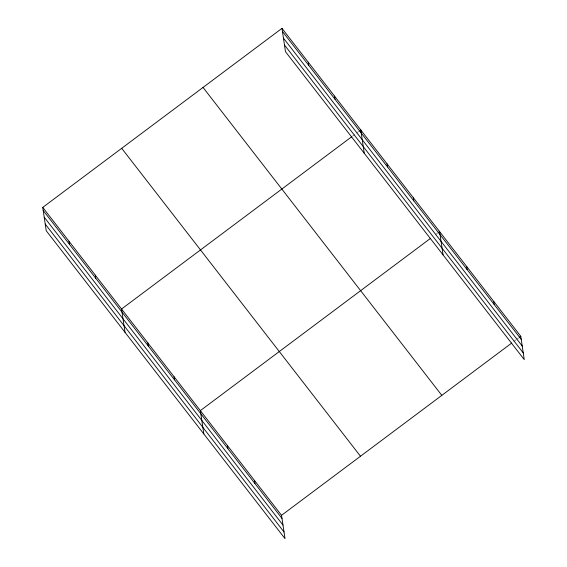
<?xml version="1.0" encoding="UTF-8"?>
<svg xmlns="http://www.w3.org/2000/svg" width="567" height="567" viewBox="0 0 567 567"><rect width="100%" height="100%" fill="white"/><g stroke="black" fill="none" stroke-linecap="round" stroke-linejoin="round"><path stroke-width="0.43" stroke-dasharray="2.83 2.13" d="M352.476 136.186L355.934 133.592M356.629 133.075L358.705 131.523M435.428 234.688L437.504 233.136M513.844 341.454L515.927 339.902M516.615 339.385L518.692 337.826"/><path stroke-width="0.85" d="M42.745 207.402L281.53 515.325L285.017 538.65L46.225 230.726L42.745 207.402L281.983 28.35L520.775 336.274L524.255 359.598L285.47 51.675L281.983 28.35M351.781 136.704L121.544 309.015L125.031 332.34M359.4 130.998L360.782 129.963L364.269 153.288M430.58 238.317L200.342 410.636L203.829 433.953M438.199 232.619L439.581 231.577L443.068 254.902M281.53 515.325L511.767 343.014M519.386 337.308L520.775 336.274M282.444 31.454L521.236 339.378M283.443 38.124L522.235 346.047M284.471 44.999L523.263 352.922M203.036 87.438L441.821 395.362M121.692 148.313L360.484 456.237M43.205 210.506L281.997 518.429M44.205 217.182L282.997 525.106M45.232 224.057L284.017 531.981M493.708 301.375L494.176 304.479M466.648 266.476L467.109 269.58M413.315 197.706L413.782 200.81M387.048 163.835L387.516 166.939M334.516 96.092L334.984 99.197M308.25 62.221L308.71 65.325M254.47 480.426L254.93 483.531M227.41 445.527L227.87 448.639M174.076 376.764L174.544 379.869M147.81 342.893L148.27 345.998M95.277 275.144L95.738 278.255M69.011 241.273L69.472 244.377"/></g></svg>
